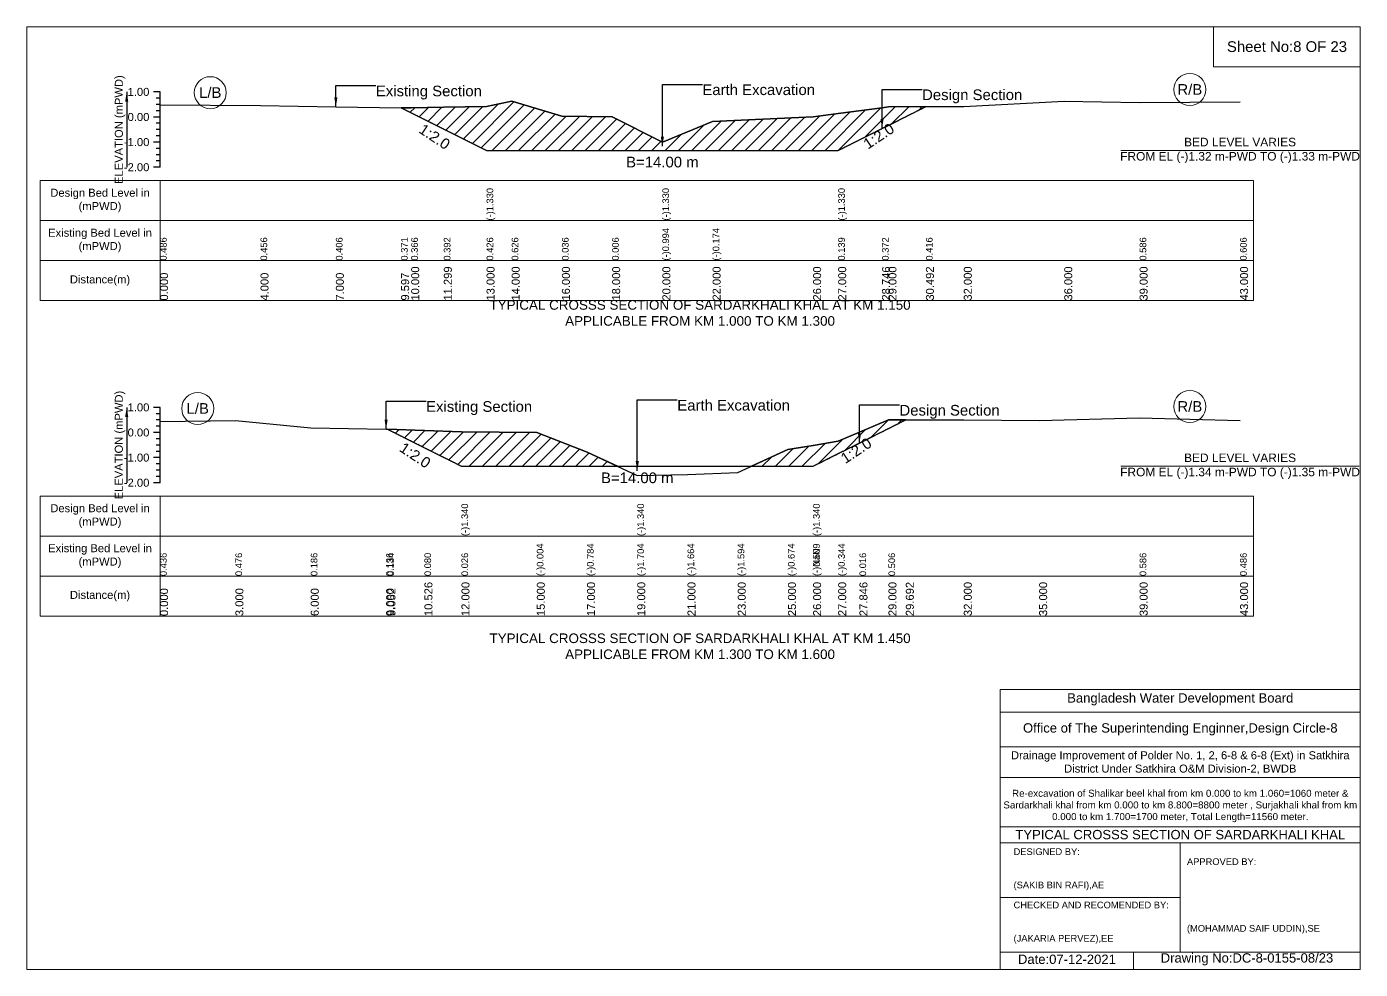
# Model space of a CAD drawing. Header units: inches. Extents: x 93000 to 506000, y -4242 to 0.
# Drawn here: x 170000 to 176000, y -4242 to 0 of the extents above; entities that cross this region are included whole.
import ezdxf

# ---------------------------------------------------------------- set-up
doc = ezdxf.new("R2010")
doc.units = ezdxf.units.IN
doc.header["$LTSCALE"] = 7
doc.header["$MEASUREMENT"] = 0
doc.linetypes.add('DASHED', pattern=[0.75, 0.5, -0.25])
for name, color, linetype, lineweight in [('Cross section Data Border', 7, 'Continuous', 9), ('Cross Section Labels', 7, 'Continuous', 9), ('Design_Bed_Level for Xsection', 7, 'DASHED', 25), ('Existing_Bed_Level for Xsection', 7, 'Continuous', 25), ('Long Section Labels', 7, 'Continuous', 9)]:
    doc.layers.add(name, color=color, linetype=linetype, lineweight=lineweight)
doc.styles.get("Standard").update_dxf_attribs({"font": 'arial.ttf'})
doc.dimstyles.get("Standard").update_dxf_attribs({"dimtxt": 0.18, "dimasz": 0.18, "dimexe": 0.18, "dimexo": 0.0625, "dimgap": 0.09, "dimtad": 0, "dimtih": 1, "dimtoh": 1, "dimdec": 4, "dimzin": 0, "dimdsep": 46, "dimtxsty": 'Standard', "dimcen": 0.09, "dimadec": 0, "dimazin": 0, "dimtfac": 1, "dimtdec": 4, "dimtofl": 0, "dimtmove": 0, "dimatfit": 3, "dimfxl": 1, "dimtolj": 1, "dimtzin": 0, "dimarcsym": 0})

msp = doc.modelspace()

# ---------------------------------------------------------------- hatches: boundary and pattern name
at = {"layer": 'Existing_Bed_Level for Xsection'}
h = msp.add_hatch(dxfattribs=at)
h.set_pattern_fill('ANSI31', color=256, scale=339, style=0)
h.paths.add_polyline_path([(171684.5, -364.7), (171730, -387.5), (171876.7, -460.8), (172069, -557), (172182, -557), (172408, -557), (172634, -557), (172860, -557), (173086, -557), (173538, -557), (173651, -557), (173848.3, -458.3), (173877, -444), (174045.6, -359.7), (173877, -360.8), (173848.3, -364.6), (173651, -390.9), (173538, -406), (173086, -426.3), (172860, -519), (172634, -406), (172408, -402.6), (172182, -335.9), (172069, -358.5), (171876.7, -362.4), (171730, -365.3)])
h = msp.add_hatch(dxfattribs=at)
h.set_pattern_fill('ANSI31', color=256, scale=339, style=0)
h.paths.add_polyline_path([(173261.4, -1977.9), (173425, -1977.9), (173538, -1977.9), (173651, -1921.4), (173746.6, -1873.6), (173877, -1808.4), (173955.2, -1769.3), (173877, -1769.3), (173746.6, -1824.7), (173651, -1865.3), (173538, -1884), (173425, -1902.6)])
h = msp.add_hatch(dxfattribs=at)
h.set_pattern_fill('ANSI31', color=256, scale=339, style=0)
h.paths.add_polyline_path([(171622.9, -1811.3), (171789.4, -1894.6), (171956, -1977.9), (172295, -1977.9), (172521, -1977.9), (172657.6, -1977.9), (172521, -1915), (172295, -1826.9), (171956, -1823.5), (171789.4, -1817.4)])

# ---------------------------------------------------------------- linework, layer by layer
at = {"layer": 'Cross section Data Border'}
for points in [[(170000, 0), (176000, 0), (176000, -4242), (170000, -4242)], [(175340, 0), (176000, 0), (176000, -180), (175340, -180)], [(170060, -692.7), (175519, -692.7), (175519, -1232.7), (170060, -1232.7)], [(170060, -2112.4), (175519, -2112.4), (175519, -2652.4), (170060, -2652.4)]]:
    msp.add_lwpolyline(points, close=True, dxfattribs=at)
for points in [[(170600, -692.7), (170600, -1232.7)], [(170060, -872.7), (175519, -872.7)], [(170060, -1052.7), (175519, -1052.7)], [(170600, -2112.4), (170600, -2652.4)], [(170060, -2292.4), (175519, -2292.4)], [(170060, -2472.4), (175519, -2472.4)], [(174380, -4242), (174380, -2982), (176000, -2982)], [(174380, -3084), (176000, -3084)], [(174380, -3240), (176000, -3240)], [(174380, -3378), (176000, -3378)], [(174380, -3600), (176000, -3600)], [(174380, -3672), (176000, -3672)], [(175190, -3672), (175190, -4164)], [(174380, -3918), (175190, -3918)], [(174380, -4164), (176000, -4164)], [(174980, -4164), (174980, -4242)]]:
    msp.add_lwpolyline(points, dxfattribs=at)
at = {"layer": 'Cross Section Labels'}
for points in [[(174923.2, -557), (175994.8, -557)], [(174923.2, -1977.9), (175994.8, -1977.9)]]:
    msp.add_lwpolyline(points, dxfattribs=at)
for centre in [(170826, -297), (175233, -282.8), (170769.5, -1718.4), (175233, -1709.4)]:
    msp.add_circle(centre, 72, dxfattribs=at)
at = {"layer": 'Design_Bed_Level for Xsection'}
for points in [[(171684.5, -364.7), (171876.7, -460.8), (172069, -557), (172860, -557), (173651, -557), (173848.3, -458.3), (174045.6, -359.7)], [(171622.9, -1811.3), (171789.4, -1894.6), (171956, -1977.9), (172747, -1977.9), (173538, -1977.9), (173746.6, -1873.6), (173955.2, -1769.3)]]:
    msp.add_lwpolyline(points, dxfattribs=at)
at = {"layer": 'Existing_Bed_Level for Xsection'}
for points in [[(170600, -293.7), (170570, -293.7)], [(170600, -632.7), (170600, -519.7), (170600, -406.7), (170600, -293.7)], [(170600, -321.9), (170582, -321.9)], [(170600, -350.2), (170582, -350.2)], [(170600, -351.8), (171052, -355.1), (171391, -360.8), (171684.5, -364.7), (171730, -365.3), (171876.7, -362.4), (172069, -358.5), (172069, -358.5), (172182, -335.9), (172408, -402.6), (172634, -406), (172860, -519), (172860, -519), (173086, -426.3), (173538, -406), (173651, -390.9), (173651, -390.9), (173848.3, -364.6), (173877, -360.8), (174045.6, -359.7), (174216, -358.5), (174668, -335.9), (175007, -340.5), (175459, -338.2)], [(170600, -406.7), (170570, -406.7)], [(170600, -378.4), (170582, -378.4)], [(170600, -434.9), (170582, -434.9)], [(170600, -463.2), (170582, -463.2)], [(170600, -519.7), (170570, -519.7)], [(170600, -491.4), (170582, -491.4)], [(170600, -547.9), (170582, -547.9)], [(170600, -576.2), (170582, -576.2)], [(170600, -632.7), (170570, -632.7)], [(170600, -604.4), (170582, -604.4)], [(170600, -1713.4), (170570, -1713.4)], [(170600, -2052.4), (170600, -1939.4), (170600, -1826.4), (170600, -1713.4)], [(170600, -1741.7), (170582, -1741.7)], [(170600, -1769.9), (170582, -1769.9)], [(170600, -1798.2), (170582, -1798.2)], [(170600, -1777.2), (170939, -1772.7), (171278, -1805.4), (171617, -1811.1), (171622.9, -1811.3), (171789.4, -1817.4), (171956, -1823.5), (171956, -1823.5), (172295, -1826.9), (172521, -1915), (172747, -2019), (172747, -2019), (172973, -2014.5), (173199, -2006.6), (173425, -1902.6), (173538, -1884), (173538, -1884), (173651, -1865.3), (173746.6, -1824.7), (173877, -1769.3), (173955.2, -1769.3), (174216, -1769.3), (174555, -1772.7), (175007, -1760.2), (175459, -1771.5)], [(170600, -1826.4), (170570, -1826.4)], [(170600, -1854.7), (170582, -1854.7)], [(170600, -1882.9), (170582, -1882.9)], [(170600, -1911.2), (170582, -1911.2)], [(170600, -1939.4), (170570, -1939.4)], [(170600, -1967.7), (170582, -1967.7)], [(170600, -1995.9), (170582, -1995.9)], [(170600, -2024.2), (170582, -2024.2)], [(170600, -2052.4), (170570, -2052.4)]]:
    msp.add_lwpolyline(points, dxfattribs=at)
for points in [[(171684.5, -364.7), (171730, -387.5), (171876.7, -460.8), (172069, -557), (172069, -557), (172182, -557), (172408, -557), (172634, -557), (172860, -557), (172860, -557), (173086, -557), (173538, -557), (173651, -557), (173651, -557), (173848.3, -458.3), (173877, -444), (174045.6, -359.7), (174045.6, -359.7), (174045.6, -359.7), (173877, -360.8), (173848.3, -364.6), (173651, -390.9), (173651, -390.9), (173538, -406), (173086, -426.3), (172860, -519), (172860, -519), (172634, -406), (172408, -402.6), (172182, -335.9), (172069, -358.5), (172069, -358.5), (171876.7, -362.4), (171730, -365.3)], [(173261.4, -1977.9), (173425, -1977.9), (173538, -1977.9), (173538, -1977.9), (173651, -1921.4), (173746.6, -1873.6), (173877, -1808.4), (173955.2, -1769.3), (173877, -1769.3), (173746.6, -1824.7), (173651, -1865.3), (173538, -1884), (173538, -1884), (173425, -1902.6)], [(171622.9, -1811.3), (171622.9, -1811.3), (171789.4, -1894.6), (171956, -1977.9), (171956, -1977.9), (172295, -1977.9), (172521, -1977.9), (172657.6, -1977.9), (172521, -1915), (172295, -1826.9), (171956, -1823.5), (171956, -1823.5), (171789.4, -1817.4), (171622.9, -1811.3)]]:
    msp.add_lwpolyline(points, close=True, dxfattribs=at)

# ---------------------------------------------------------------- texts
at = {"layer": 'Cross section Data Border', "attachment_point": 5}
for s, insert, char_height in [('Sheet No:8 OF 23', (175670, -90), 48), ('Bangladesh Water Development Board', (175190, -3027), 42), ('Office of The Superintending Enginner,Design Circle-8', (175190, -3162), 42)]:
    msp.add_mtext(s, dxfattribs=dict(at, insert=insert, char_height=char_height))
at = {"layer": 'Cross section Data Border'}
for s, insert, char_height, width, attachment_point in [('Design Bed Level in (mPWD)', (170330, -782.7), 36, 480, 5), ('Existing Bed Level in (mPWD)', (170330, -962.7), 36, 480, 5), ('Distance(m)', (170330, -1142.7), 36, 480, 5), ('Design Bed Level in (mPWD)', (170330, -2202.4), 36, 480, 5), ('Existing Bed Level in (mPWD)', (170330, -2382.4), 36, 480, 5), ('Distance(m)', (170330, -2562.4), 36, 480, 5), ('Drainage Improvement of Polder No. 1, 2, 6-8 & 6-8 (Ext) in Satkhira District Under Satkhira O&M Division-2, BWDB', (175190, -3312), 36, 1680, 5), ('Re-excavation of Shalikar beel khal from km 0.000 to km 1.060=1060 meter & Sardarkhali khal from km 0.000 to km 8.800=8800 meter , Surjakhali khal from km 0.000 to km 1.700=1700 meter, Total Length=11560 meter.', (175190, -3507), 31.4683, 1620, 5), ('TYPICAL CROSSS SECTION OF SARDARKHALI KHAL', (175190, -3636), 42, 1680, 5), ('DESIGNED BY:^J^J^J(SAKIB BIN RAFI),AE', (174440, -3792), 30, 840, 4), ('APPROVED BY:^J^J^J^J^J^J(MOHAMMAD SAIF UDDIN),SE', (175220, -3912), 30, 840, 4), ('CHECKED AND RECOMENDED BY:^J^J^J(JAKARIA PERVEZ),EE', (174440, -4032), 30, 840, 4), ('Date:07-12-2021', (174680, -4197), 42, 840, 5), ('Drawing No:DC-8-0155-08/23', (175490, -4197), 42, 1320, 5)]:
    msp.add_mtext(s, dxfattribs=dict(at, insert=insert, char_height=char_height, width=width, attachment_point=attachment_point))
at = {"layer": 'Cross Section Labels'}
for s, insert, char_height, attachment_point in [('L/B', (170826, -297), 48, 5), ('Existing Section', (171571, -265.4), 48, 1), ('Earth Excavation', (173040, -259.8), 48, 1), ('Design Section', (174028.3, -282.4), 48, 1), ('R/B', (175233, -282.8), 48, 5), ('BED LEVEL VARIES ^JFROM EL (-)1.32 m-PWD TO (-)1.33 m-PWD', (175459, -557), 38.4, 5), ('B=14.00 m', (172860, -585.2), 48, 2), ('TYPICAL CROSSS SECTION OF SARDARKHALI KHAL AT KM 1.150^JAPPLICABLE FROM KM 1.000 TO KM 1.300', (173029.5, -1288.5), 43.2, 5), ('Earth Excavation', (172927, -1679.5), 48, 1), ('L/B', (170769.5, -1718.4), 48, 5), ('Existing Section', (171797, -1685.2), 48, 1), ('Design Section', (173926.6, -1702.1), 48, 1), ('R/B', (175233, -1709.4), 48, 5), ('BED LEVEL VARIES ^JFROM EL (-)1.34 m-PWD TO (-)1.35 m-PWD', (175459, -1977.9), 38.4, 5), ('B=14.00 m', (172747, -2006.1), 48, 2), ('TYPICAL CROSSS SECTION OF SARDARKHALI KHAL AT KM 1.450^JAPPLICABLE FROM KM 1.300 TO KM 1.600', (173029.5, -2788.5), 43.2, 5)]:
    msp.add_mtext(s, dxfattribs=dict(at, insert=insert, char_height=char_height, attachment_point=attachment_point))
at = {"layer": 'Cross Section Labels', "char_height": 48, "attachment_point": 2}
for insert, rotation in [((171848.5, -475), 326.30993), ((173820, -472.4), 33.69007), ((173718.3, -1887.7), 33.69007), ((171761.2, -1908.7), 326.30993)]:
    msp.add_mtext('1:2.0', dxfattribs=dict(at, insert=insert, rotation=rotation))
at = {"layer": 'Existing_Bed_Level for Xsection', "char_height": 36, "attachment_point": 5, "rotation": 90}
for insert in [(170420, -463.2), (170420, -1882.9)]:
    msp.add_mtext('ELEVATION (mPWD)', dxfattribs=dict(at, insert=insert))
at = {"layer": 'Existing_Bed_Level for Xsection', "char_height": 36, "attachment_point": 6}
for s, insert in [('1.00', (170552, -293.7)), ('0.00', (170552, -406.7)), ('-1.00', (170552, -519.7)), ('-2.00', (170552, -632.7)), ('1.00', (170552, -1713.4)), ('0.00', (170552, -1826.4)), ('-1.00', (170552, -1939.4)), ('-2.00', (170552, -2052.4))]:
    msp.add_mtext(s, dxfattribs=dict(at, insert=insert))
at = {"layer": 'Long Section Labels', "attachment_point": 1, "rotation": 90}
for s, insert, char_height in [('(-)1.330', (172069, -872.7), 30), ('(-)1.330', (172860, -872.7), 30), ('(-)1.330', (173651, -872.7), 30), ('0.486', (170600, -1052.7), 30), ('0.456', (171052, -1052.7), 30), ('0.406', (171391, -1052.7), 30), ('0.406', (171391, -1052.7), 30), ('0.371', (171684.5, -1052.7), 30), ('0.366', (171730, -1052.7), 30), ('0.392', (171876.7, -1052.7), 30), ('0.426', (172069, -1052.7), 30), ('0.426', (172069, -1052.7), 30), ('0.426', (172069, -1052.7), 30), ('0.426', (172069, -1052.7), 30), ('0.626', (172182, -1052.7), 30), ('0.626', (172182, -1052.7), 30), ('0.036', (172408, -1052.7), 30), ('0.006', (172634, -1052.7), 30), ('0.006', (172634, -1052.7), 30), ('(-)0.994', (172860, -1052.7), 30), ('(-)0.994', (172860, -1052.7), 30), ('(-)0.994', (172860, -1052.7), 30), ('(-)0.174', (173086, -1052.7), 30), ('0.139', (173651, -1052.7), 30), ('0.139', (173651, -1052.7), 30), ('0.139', (173651, -1052.7), 30), ('0.372', (173848.3, -1052.7), 30), ('0.416', (174045.6, -1052.7), 30), ('0.586', (175007, -1052.7), 30), ('0.606', (175459, -1052.7), 30), ('0.000', (170600, -1232.7), 36), ('4.000', (171052, -1232.7), 36), ('7.000', (171391, -1232.7), 36), ('9.597', (171684.5, -1232.7), 36), ('10.000', (171730, -1232.7), 36), ('11.299', (171876.7, -1232.7), 36), ('13.000', (172069, -1232.7), 36), ('13.000', (172069, -1232.7), 36), ('13.000', (172069, -1232.7), 36), ('14.000', (172182, -1232.7), 36), ('16.000', (172408, -1232.7), 36), ('18.000', (172634, -1232.7), 36), ('20.000', (172860, -1232.7), 36), ('20.000', (172860, -1232.7), 36), ('20.000', (172860, -1232.7), 36), ('22.000', (173086, -1232.7), 36), ('26.000', (173538, -1232.7), 36), ('27.000', (173651, -1232.7), 36), ('27.000', (173651, -1232.7), 36), ('27.000', (173651, -1232.7), 36), ('28.746', (173848.3, -1232.7), 36), ('29.000', (173877, -1232.7), 36), ('30.492', (174045.6, -1232.7), 36), ('32.000', (174216, -1232.7), 36), ('36.000', (174668, -1232.7), 36), ('39.000', (175007, -1232.7), 36), ('43.000', (175459, -1232.7), 36), ('(-)1.340', (171956, -2292.4), 30), ('(-)1.340', (172747, -2292.4), 30), ('(-)1.340', (173538, -2292.4), 30), ('(-)0.004', (172295, -2472.4), 30), ('(-)0.784', (172521, -2472.4), 30), ('(-)1.704', (172747, -2472.4), 30), ('(-)1.704', (172747, -2472.4), 30), ('(-)1.704', (172747, -2472.4), 30), ('(-)1.664', (172973, -2472.4), 30), ('(-)1.594', (173199, -2472.4), 30), ('(-)0.674', (173425, -2472.4), 30), ('(-)0.509', (173538, -2472.4), 30), ('(-)0.509', (173538, -2472.4), 30), ('(-)0.344', (173651, -2472.4), 30), ('0.436', (170600, -2472.4), 30), ('0.476', (170939, -2472.4), 30), ('0.476', (170939, -2472.4), 30), ('0.186', (171278, -2472.4), 30), ('0.136', (171617, -2472.4), 30), ('0.134', (171622.9, -2472.4), 30), ('0.080', (171789.4, -2472.4), 30), ('0.026', (171956, -2472.4), 30), ('0.026', (171956, -2472.4), 30), ('0.026', (171956, -2472.4), 30), ('(-)NaN', (173538, -2472.4), 30), ('0.016', (173746.6, -2472.4), 30), ('0.506', (173877, -2472.4), 30), ('0.506', (173877, -2472.4), 30), ('0.506', (173877, -2472.4), 30), ('0.586', (175007, -2472.4), 30), ('0.486', (175459, -2472.4), 30), ('10.526', (171789.4, -2652.4), 36), ('12.000', (171956, -2652.4), 36), ('12.000', (171956, -2652.4), 36), ('12.000', (171956, -2652.4), 36), ('15.000', (172295, -2652.4), 36), ('17.000', (172521, -2652.4), 36), ('19.000', (172747, -2652.4), 36), ('19.000', (172747, -2652.4), 36), ('19.000', (172747, -2652.4), 36), ('21.000', (172973, -2652.4), 36), ('23.000', (173199, -2652.4), 36), ('25.000', (173425, -2652.4), 36), ('26.000', (173538, -2652.4), 36), ('26.000', (173538, -2652.4), 36), ('26.000', (173538, -2652.4), 36), ('27.000', (173651, -2652.4), 36), ('27.846', (173746.6, -2652.4), 36), ('29.000', (173877, -2652.4), 36), ('29.692', (173955.2, -2652.4), 36), ('32.000', (174216, -2652.4), 36), ('35.000', (174555, -2652.4), 36), ('39.000', (175007, -2652.4), 36), ('43.000', (175459, -2652.4), 36), ('0.000', (170600, -2652.4), 36), ('3.000', (170939, -2652.4), 36), ('6.000', (171278, -2652.4), 36), ('9.000', (171617, -2652.4), 36), ('9.052', (171622.9, -2652.4), 36)]:
    msp.add_mtext(s, dxfattribs=dict(at, insert=insert, char_height=char_height))

# ---------------------------------------------------------------- leaders
at = {"layer": 'Cross Section Labels', "annotation_type": 0, "has_hookline": 1, "hookline_direction": 0}
for points, text_width in [([(171391, -360.8), (171391, -265.4), (171570.9, -265.4)], 467.2), ([(172860, -538), (172860, -259.8), (173039.9, -259.8)], 497), ([(173848.3, -458.3), (173848.3, -282.4), (174028.2, -282.4)], 441.2), ([(172747, -1998.4), (172747, -1679.5), (172926.9, -1679.5)], 497), ([(171617, -1811.1), (171617, -1685.2), (171796.9, -1685.2)], 467.2), ([(173746.6, -1873.6), (173746.6, -1702.1), (173926.5, -1702.1)], 441.2)]:
    msp.add_leader(points, dimstyle='Standard', override={"dimasz": 43.2}, dxfattribs=dict(at, text_width=text_width))
at = {"layer": 'Existing_Bed_Level for Xsection'}
for points in [[(170450, -293.7), (170450, -632.7)], [(170450, -1713.4), (170450, -2052.4)]]:
    msp.add_leader(points, dimstyle='Standard', override={"dimasz": 43.2}, dxfattribs=at)

doc.saveas('drawing.dxf')
